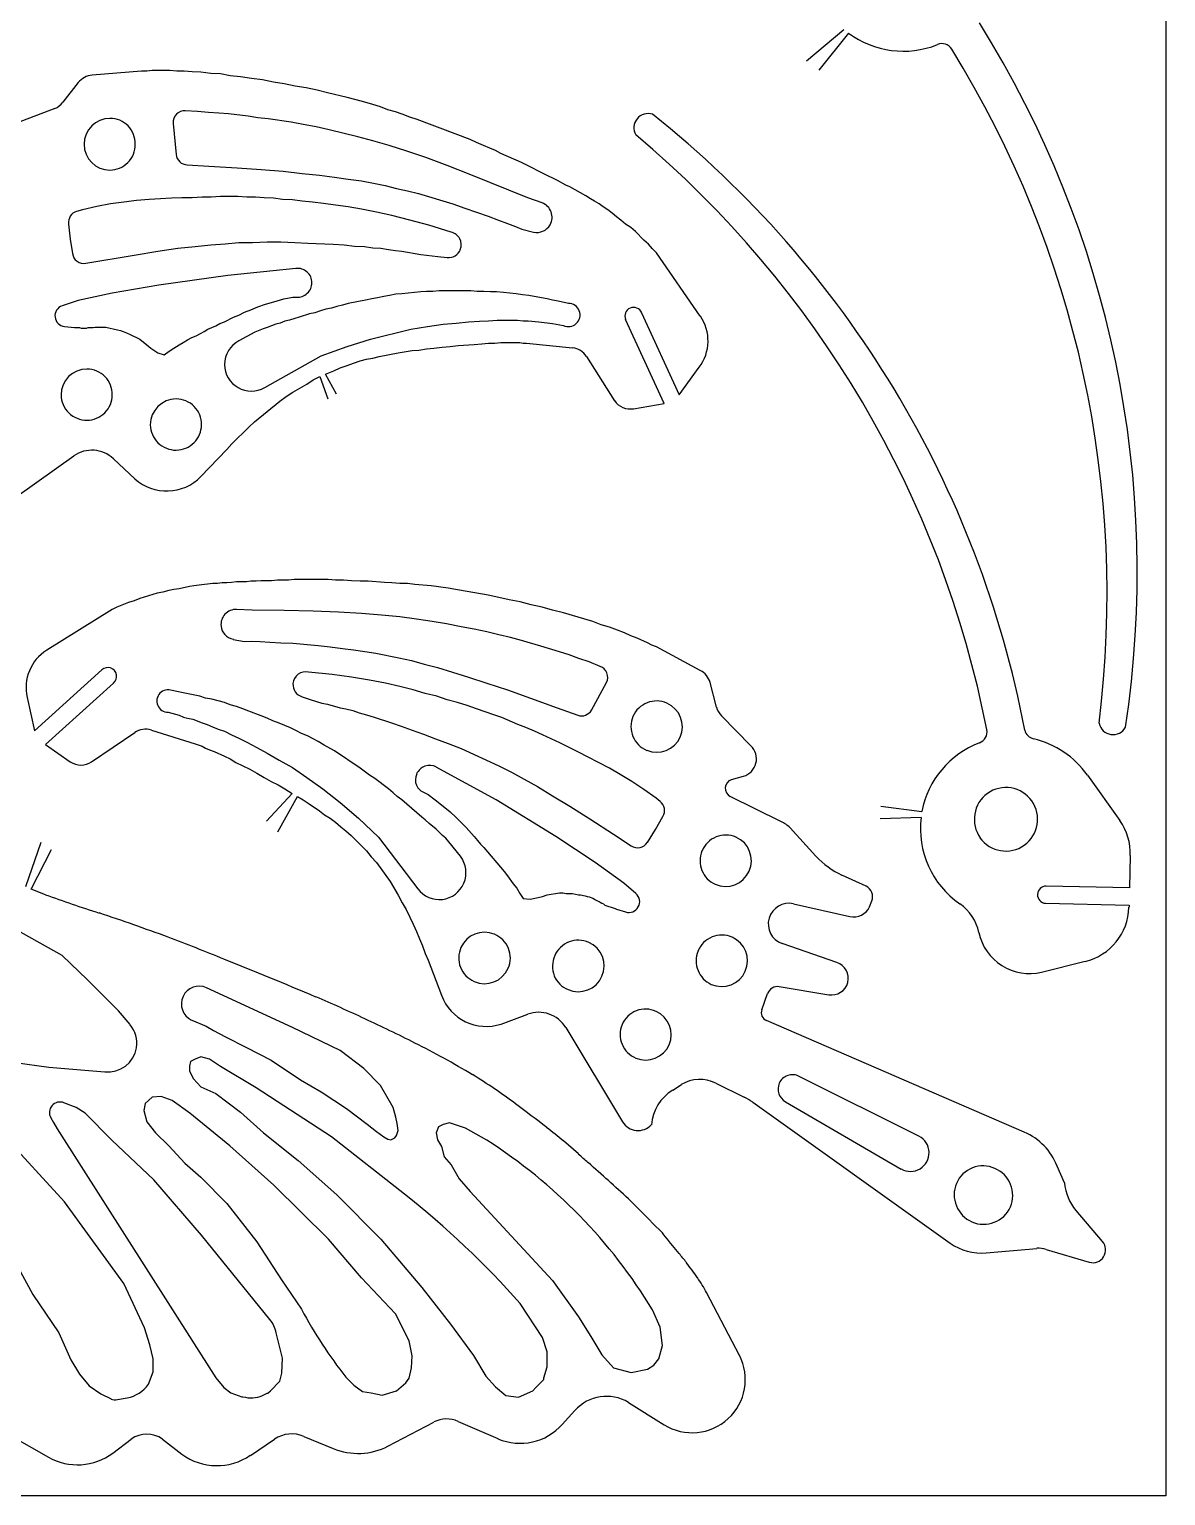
# Model space of a CAD drawing. Extents: x 106 to 274, y 170 to 453.
# Drawn here: x 162.5 to 274.4, y 170.4 to 314.9 of the extents above; entities that cross this region are included whole.
import ezdxf

# ---------------------------------------------------------------- set-up
doc = ezdxf.new("R2010")
doc.units = 0
doc.layers.add('CYAN', color=4, linetype='CONTINUOUS')

msp = doc.modelspace()

# ---------------------------------------------------------------- linework, layer by layer
at = {"layer": 'CYAN'}
for p, q in [((274.45, 452.96), (274.45, 170.42)), ((239.08, 311.82), (242.74, 314.91)), ((243.21, 314.54), (240.28, 310.88)), ((173.6, 310.79), (168.72, 310.39)), ((174.11, 310.79), (173.6, 310.79)), ((174.62, 310.85), (174.11, 310.79)), ((176.37, 310.85), (174.62, 310.85)), ((177.05, 310.79), (176.37, 310.85)), ((177.79, 310.79), (177.05, 310.79)), ((178.58, 310.73), (177.79, 310.79)), ((179.43, 310.68), (178.58, 310.73)), ((180.4, 310.56), (179.43, 310.68)), ((167.36, 309.66), (165.83, 307.73)), ((181.36, 310.51), (180.4, 310.56)), ((182.32, 310.34), (181.36, 310.51)), ((183.34, 310.22), (182.32, 310.34)), ((184.42, 310.05), (183.34, 310.22)), ((185.5, 309.94), (184.42, 310.05)), ((186.57, 309.71), (185.5, 309.94)), ((187.65, 309.54), (186.57, 309.71)), ((188.73, 309.32), (187.65, 309.54)), ((189.8, 309.15), (188.73, 309.32)), ((190.88, 308.92), (189.8, 309.15)), ((191.9, 308.64), (190.88, 308.92)), ((193.83, 308.18), (191.9, 308.64)), ((194.73, 307.96), (193.83, 308.18)), ((195.58, 307.73), (194.73, 307.96)), ((165.04, 307.11), (161.19, 305.63)), ((179.09, 306.82), (177.9, 306.88)), ((180.17, 306.71), (179.09, 306.82)), ((181.19, 306.65), (180.17, 306.71)), ((182.15, 306.6), (181.19, 306.65)), ((184.08, 306.37), (182.15, 306.6)), ((185.04, 306.2), (184.08, 306.37)), ((196.38, 307.5), (195.58, 307.73)), ((197.11, 307.28), (196.38, 307.5)), ((197.85, 306.99), (197.11, 307.28)), ((198.59, 306.77), (197.85, 306.99)), ((199.27, 306.54), (198.59, 306.77)), ((200, 306.26), (199.27, 306.54)), ((176.71, 305.63), (177, 302.57)), ((186.06, 306.09), (185.04, 306.2)), ((188.33, 305.75), (186.06, 306.09)), ((189.52, 305.52), (188.33, 305.75)), ((190.77, 305.29), (189.52, 305.52)), ((192.07, 305.01), (190.77, 305.29)), ((194.9, 304.33), (192.07, 305.01)), ((200.74, 306.03), (200, 306.26)), ((202.21, 305.46), (200.74, 306.03)), ((203.01, 305.18), (202.21, 305.46)), ((205.95, 304.05), (203.01, 305.18)), ((196.38, 303.93), (194.9, 304.33)), ((197.96, 303.48), (196.38, 303.93)), ((199.72, 302.91), (197.96, 303.48)), ((206.58, 303.76), (205.95, 304.05)), ((207.26, 303.48), (206.58, 303.76)), ((207.88, 303.2), (207.26, 303.48)), ((201.59, 302.29), (199.72, 302.91)), ((203.69, 301.5), (201.59, 302.29)), ((208.45, 302.97), (207.88, 303.2)), ((208.96, 302.69), (208.45, 302.97)), ((211, 301.78), (208.96, 302.69)), ((178.07, 301.55), (180.23, 301.44)), ((180.23, 301.44), (183, 301.27)), ((183, 301.27), (185.38, 301.1)), ((185.38, 301.1), (187.54, 300.93)), ((187.54, 300.93), (189.41, 300.7)), ((189.41, 300.7), (191.11, 300.53)), ((206.01, 300.59), (203.69, 301.5)), ((211.62, 298.32), (206.01, 300.59)), ((213.72, 300.42), (211, 301.78)), ((191.11, 300.53), (192.58, 300.36)), ((192.58, 300.36), (193.94, 300.14)), ((193.94, 300.14), (195.24, 299.97)), ((195.24, 299.97), (196.43, 299.74)), ((196.43, 299.74), (197.57, 299.51)), ((197.57, 299.51), (198.7, 299.23)), ((198.7, 299.23), (199.78, 299)), ((214.11, 300.25), (213.72, 300.42)), ((214.57, 300.02), (214.11, 300.25)), ((215.36, 299.57), (214.57, 300.02)), ((215.76, 299.4), (215.36, 299.57)), ((217.34, 298.49), (215.76, 299.4)), ((170.54, 297.7), (169.18, 297.47)), ((171.84, 297.87), (170.54, 297.7)), ((173.09, 298.04), (171.84, 297.87)), ((174.33, 298.15), (173.09, 298.04)), ((175.47, 298.21), (174.33, 298.15)), ((176.54, 298.27), (175.47, 298.21)), ((177.56, 298.32), (176.54, 298.27)), ((178.58, 298.32), (177.56, 298.32)), ((179.55, 298.38), (178.58, 298.32)), ((180.45, 298.38), (179.55, 298.38)), ((181.36, 298.44), (180.45, 298.38)), ((183.06, 298.44), (181.36, 298.44)), ((183.97, 298.38), (183.06, 298.44)), ((184.82, 298.38), (183.97, 298.38)), ((185.67, 298.32), (184.82, 298.38)), ((186.57, 298.27), (185.67, 298.32)), ((187.48, 298.15), (186.57, 298.27)), ((188.44, 298.1), (187.48, 298.15)), ((189.41, 297.98), (188.44, 298.1)), ((190.43, 297.87), (189.41, 297.98)), ((191.5, 297.76), (190.43, 297.87)), ((192.69, 297.59), (191.5, 297.76)), ((199.78, 299), (200.85, 298.72)), ((200.85, 298.72), (204.25, 297.7)), ((204.25, 297.7), (205.44, 297.3)), ((213.04, 297.81), (211.62, 298.32)), ((217.8, 298.21), (217.34, 298.49)), ((218.19, 297.98), (217.8, 298.21)), ((218.65, 297.7), (218.19, 297.98)), ((219.04, 297.42), (218.65, 297.7)), ((167.76, 297.13), (167.19, 296.96)), ((169.18, 297.47), (167.76, 297.13)), ((193.94, 297.42), (192.69, 297.59)), ((195.24, 297.19), (193.94, 297.42)), ((196.72, 296.91), (195.24, 297.19)), ((198.25, 296.57), (196.72, 296.91)), ((200, 296.11), (198.25, 296.57)), ((205.44, 297.3), (207.71, 296.51)), ((207.71, 296.51), (208.73, 296.11)), ((219.5, 297.13), (219.04, 297.42)), ((219.95, 296.79), (219.5, 297.13)), ((220.35, 296.45), (219.95, 296.79)), ((220.8, 296.11), (220.35, 296.45)), ((166.4, 295.72), (166.57, 294.24)), ((201.87, 295.6), (200, 296.11)), ((204.08, 294.92), (201.87, 295.6)), ((208.73, 296.11), (209.64, 295.77)), ((209.64, 295.77), (210.43, 295.49)), ((210.43, 295.49), (211.05, 295.21)), ((211.05, 295.21), (212.19, 294.92)), ((221.25, 295.72), (220.8, 296.11)), ((221.76, 295.38), (221.25, 295.72)), ((222.22, 294.98), (221.76, 295.38)), ((223.07, 294.13), (222.22, 294.98)), ((166.57, 294.24), (166.8, 292.83)), ((175.18, 293.05), (177.17, 293.34)), ((177.17, 293.34), (178.87, 293.51)), ((178.87, 293.51), (180.4, 293.68)), ((180.4, 293.68), (181.81, 293.79)), ((181.81, 293.79), (183.17, 293.9)), ((183.17, 293.9), (184.53, 293.9)), ((184.53, 293.9), (185.95, 293.96)), ((185.95, 293.96), (187.31, 293.96)), ((187.31, 293.96), (188.67, 293.9)), ((188.67, 293.9), (189.97, 293.85)), ((189.97, 293.85), (192.47, 293.73)), ((192.47, 293.73), (193.54, 293.68)), ((193.54, 293.68), (194.56, 293.56)), ((194.56, 293.56), (195.53, 293.51)), ((195.53, 293.51), (196.38, 293.39)), ((196.38, 293.39), (197.17, 293.34)), ((197.17, 293.34), (197.91, 293.22)), ((223.52, 293.73), (223.07, 294.13)), ((223.92, 293.28), (223.52, 293.73)), ((168.1, 291.86), (172.86, 292.66)), ((172.86, 292.66), (175.18, 293.05)), ((197.91, 293.22), (198.59, 293.11)), ((198.59, 293.11), (199.21, 293.05)), ((199.21, 293.05), (201.08, 292.71)), ((201.08, 292.71), (202.78, 292.54)), ((202.78, 292.54), (203.69, 292.43)), ((224.31, 292.88), (223.92, 293.28)), ((228.62, 286.65), (224.31, 292.88)), ((182.1, 290.67), (175.3, 289.71)), ((188.78, 291.35), (182.1, 290.67)), ((175.3, 289.71), (170.71, 288.92)), ((201.08, 289.03), (199.21, 288.86)), ((201.65, 289.09), (201.08, 289.03)), ((202.27, 289.09), (201.65, 289.09)), ((202.89, 289.14), (202.27, 289.09)), ((206.01, 289.14), (202.89, 289.14)), ((206.63, 289.09), (206.01, 289.14)), ((207.31, 289.09), (206.63, 289.09)), ((207.94, 289.03), (207.31, 289.09)), ((208.56, 289.03), (207.94, 289.03)), ((209.24, 288.97), (208.56, 289.03)), ((167.36, 288.18), (165.78, 287.67)), ((170.71, 288.92), (167.36, 288.18)), ((184.36, 287.27), (185.04, 287.56)), ((185.04, 287.56), (185.78, 287.84)), ((185.78, 287.84), (186.63, 288.07)), ((186.63, 288.07), (187.59, 288.35)), ((187.59, 288.35), (188.5, 288.52)), ((188.5, 288.52), (188.84, 288.52)), ((192.81, 287.61), (192.3, 287.44)), ((193.37, 287.73), (192.81, 287.61)), ((193.94, 287.9), (193.37, 287.73)), ((195.64, 288.24), (193.94, 287.9)), ((196.26, 288.35), (195.64, 288.24)), ((196.83, 288.46), (196.26, 288.35)), ((197.45, 288.58), (196.83, 288.46)), ((198.02, 288.69), (197.45, 288.58)), ((198.64, 288.8), (198.02, 288.69)), ((199.21, 288.86), (198.64, 288.8)), ((210.49, 288.86), (209.24, 288.97)), ((211.11, 288.75), (210.49, 288.86)), ((211.73, 288.69), (211.11, 288.75)), ((212.98, 288.46), (211.73, 288.69)), ((213.55, 288.35), (212.98, 288.46)), ((214.06, 288.24), (213.55, 288.35)), ((214.62, 288.12), (214.06, 288.24)), ((215.64, 287.9), (214.62, 288.12)), ((181.76, 286.08), (182.66, 286.54)), ((182.66, 286.54), (183.17, 286.76)), ((183.17, 286.76), (183.74, 287.05)), ((183.74, 287.05), (184.36, 287.27)), ((187.71, 286.14), (187.25, 285.97)), ((188.16, 286.25), (187.71, 286.14)), ((188.67, 286.42), (188.16, 286.25)), ((189.12, 286.54), (188.67, 286.42)), ((190.14, 286.88), (189.12, 286.54)), ((190.65, 286.99), (190.14, 286.88)), ((191.22, 287.16), (190.65, 286.99)), ((191.73, 287.33), (191.22, 287.16)), ((192.3, 287.44), (191.73, 287.33)), ((205.78, 286.08), (206.86, 286.14)), ((206.86, 286.14), (207.77, 286.2)), ((207.77, 286.2), (208.62, 286.25)), ((208.62, 286.25), (210.6, 286.25)), ((210.6, 286.25), (211.17, 286.2)), ((211.17, 286.2), (211.68, 286.2)), ((211.68, 286.2), (212.7, 286.08)), ((225.05, 278.04), (221.25, 286.31)), ((222.84, 286.99), (226.52, 278.89)), ((166, 285.63), (166.97, 285.52)), ((166.97, 285.52), (167.48, 285.52)), ((167.48, 285.52), (167.65, 285.46)), ((167.65, 285.46), (168.16, 285.46)), ((168.16, 285.46), (168.33, 285.52)), ((168.33, 285.52), (168.84, 285.52)), ((168.84, 285.52), (169.01, 285.57)), ((169.01, 285.57), (170.08, 285.57)), ((170.08, 285.57), (171.22, 285.29)), ((171.22, 285.29), (171.5, 285.23)), ((171.5, 285.23), (171.78, 285.12)), ((171.78, 285.12), (172.12, 285.01)), ((172.12, 285.01), (172.41, 284.89)), ((172.41, 284.89), (173.43, 284.38)), ((178.53, 284.55), (178.98, 284.72)), ((178.98, 284.72), (179.38, 284.95)), ((179.38, 284.95), (179.77, 285.12)), ((179.77, 285.12), (180.11, 285.35)), ((180.11, 285.35), (180.91, 285.69)), ((180.91, 285.69), (181.3, 285.91)), ((181.3, 285.91), (181.76, 286.08)), ((184.76, 285.06), (183.17, 284.21)), ((185.55, 285.4), (184.76, 285.06)), ((185.95, 285.52), (185.55, 285.4)), ((186.4, 285.69), (185.95, 285.52)), ((186.8, 285.86), (186.4, 285.69)), ((187.25, 285.97), (186.8, 285.86)), ((196.15, 284.38), (200.12, 285.35)), ((200.12, 285.35), (201.76, 285.63)), ((201.76, 285.63), (203.29, 285.86)), ((203.29, 285.86), (204.59, 285.97)), ((204.59, 285.97), (205.78, 286.08)), ((212.7, 286.08), (214.06, 285.91)), ((214.06, 285.91), (215.13, 285.74)), ((173.43, 284.38), (174.11, 283.82)), ((174.11, 283.82), (174.5, 283.48)), ((174.5, 283.48), (175.18, 283.02)), ((176.32, 283.19), (176.77, 283.48)), ((176.77, 283.48), (177.28, 283.82)), ((177.28, 283.82), (177.68, 284.04)), ((177.68, 284.04), (178.13, 284.33)), ((178.13, 284.33), (178.53, 284.55)), ((191.28, 282.74), (193.83, 283.65)), ((193.83, 283.65), (196.15, 284.38)), ((198.87, 283.02), (200.23, 283.25)), ((200.23, 283.25), (200.91, 283.31)), ((200.91, 283.31), (201.65, 283.42)), ((201.65, 283.42), (202.38, 283.48)), ((202.38, 283.48), (203.18, 283.59)), ((203.18, 283.59), (203.97, 283.65)), ((203.97, 283.65), (204.76, 283.76)), ((204.76, 283.76), (206.35, 283.87)), ((206.35, 283.87), (207.09, 283.93)), ((207.09, 283.93), (207.77, 283.99)), ((207.77, 283.99), (208.39, 283.99)), ((208.39, 283.99), (208.96, 284.04)), ((208.96, 284.04), (210.83, 284.04)), ((210.83, 284.04), (211.17, 283.99)), ((211.17, 283.99), (211.51, 283.99)), ((211.51, 283.99), (216.04, 283.53)), ((175.18, 283.02), (175.81, 282.85)), ((175.81, 282.85), (176.32, 283.19)), ((185.72, 279.62), (191.28, 282.74)), ((193.15, 281.55), (193.83, 281.78)), ((193.83, 281.78), (194.45, 282)), ((194.45, 282), (195.13, 282.23)), ((195.13, 282.23), (195.75, 282.4)), ((195.75, 282.4), (196.38, 282.51)), ((196.38, 282.51), (197, 282.68)), ((197, 282.68), (198.87, 283.02)), ((217.4, 282.68), (220.18, 278.32)), ((189.86, 279.96), (190.48, 280.36)), ((190.48, 280.36), (191.16, 280.7)), ((191.16, 280.7), (191.94, 278.5)), ((191.71, 280.93), (192.52, 281.27)), ((192.79, 278.95), (191.71, 280.93)), ((192.52, 281.27), (193.15, 281.55)), ((226.52, 278.89), (228.51, 281.61)), ((187.82, 278.72), (188.5, 279.17)), ((188.5, 279.17), (189.86, 279.96)), ((184.7, 276.22), (187.2, 278.26)), ((187.2, 278.26), (187.82, 278.72)), ((222.05, 277.53), (225.05, 278.04)), ((184.14, 275.71), (184.7, 276.22)), ((182.49, 274.07), (184.14, 275.71)), ((179.43, 270.84), (181.98, 273.5)), ((181.98, 273.5), (182.49, 274.07)), ((158.07, 266.59), (166.91, 272.88)), ((170.82, 272.6), (172.92, 270.61)), ((179.26, 260.13), (178.75, 260.07)), ((180.62, 260.3), (179.26, 260.13)), ((181.08, 260.3), (180.62, 260.3)), ((181.53, 260.36), (181.08, 260.3)), ((181.98, 260.36), (181.53, 260.36)), ((182.44, 260.41), (181.98, 260.36)), ((182.95, 260.47), (182.44, 260.41)), ((183.91, 260.47), (182.95, 260.47)), ((184.36, 260.53), (183.91, 260.47)), ((184.87, 260.53), (184.36, 260.53)), ((185.38, 260.58), (184.87, 260.53)), ((186.4, 260.58), (185.38, 260.58)), ((186.97, 260.64), (186.4, 260.58)), ((188.05, 260.64), (186.97, 260.64)), ((188.61, 260.7), (188.05, 260.64)), ((191.96, 260.7), (188.61, 260.7)), ((192.69, 260.64), (191.96, 260.7)), ((193.49, 260.64), (192.69, 260.64)), ((194.28, 260.58), (193.49, 260.64)), ((195.13, 260.53), (194.28, 260.58)), ((195.92, 260.53), (195.13, 260.53)), ((197.51, 260.41), (195.92, 260.53)), ((198.25, 260.36), (197.51, 260.41)), ((199.04, 260.3), (198.25, 260.36)), ((199.78, 260.3), (199.04, 260.3)), ((200.51, 260.19), (199.78, 260.3)), ((202.1, 260.07), (200.51, 260.19)), ((173.43, 258.83), (172.86, 258.6)), ((175.13, 259.34), (173.43, 258.83)), ((175.69, 259.45), (175.13, 259.34)), ((176.26, 259.62), (175.69, 259.45)), ((176.77, 259.73), (176.26, 259.62)), ((177.28, 259.79), (176.77, 259.73)), ((178.3, 260.02), (177.28, 259.79)), ((178.75, 260.07), (178.3, 260.02)), ((203.8, 259.85), (202.1, 260.07)), ((204.71, 259.68), (203.8, 259.85)), ((205.67, 259.51), (204.71, 259.68)), ((207.71, 259.17), (205.67, 259.51)), ((208.79, 258.94), (207.71, 259.17)), ((209.81, 258.71), (208.79, 258.94)), ((210.88, 258.49), (209.81, 258.71)), ((170.71, 257.75), (164.25, 253.73)), ((171.16, 257.98), (170.71, 257.75)), ((172.29, 258.43), (171.16, 257.98)), ((172.86, 258.6), (172.29, 258.43)), ((184.48, 257.69), (182.95, 257.75)), ((187.65, 257.64), (184.48, 257.69)), ((190.48, 257.58), (187.65, 257.64)), ((192.98, 257.47), (190.48, 257.58)), ((195.24, 257.35), (192.98, 257.47)), ((197.23, 257.18), (195.24, 257.35)), ((211.96, 258.2), (210.88, 258.49)), ((213.04, 257.98), (211.96, 258.2)), ((214.06, 257.69), (213.04, 257.98)), ((215.13, 257.41), (214.06, 257.69)), ((218.02, 256.56), (215.13, 257.41)), ((199.04, 257.01), (197.23, 257.18)), ((200.68, 256.79), (199.04, 257.01)), ((202.21, 256.56), (200.68, 256.79)), ((203.63, 256.33), (202.21, 256.56)), ((205.05, 256.05), (203.63, 256.33)), ((206.35, 255.82), (205.05, 256.05)), ((207.6, 255.54), (206.35, 255.82)), ((218.87, 256.22), (218.02, 256.56)), ((219.67, 255.99), (218.87, 256.22)), ((220.46, 255.71), (219.67, 255.99)), ((182.61, 254.8), (183.74, 254.58)), ((183.74, 254.58), (184.42, 254.63)), ((184.42, 254.63), (185.27, 254.58)), ((185.27, 254.58), (186.23, 254.52)), ((186.23, 254.52), (187.31, 254.46)), ((187.31, 254.46), (188.5, 254.41)), ((188.5, 254.41), (190.99, 254.18)), ((208.79, 255.26), (207.6, 255.54)), ((209.92, 254.97), (208.79, 255.26)), ((211, 254.69), (209.92, 254.97)), ((212.92, 254.12), (211, 254.69)), ((221.14, 255.43), (220.46, 255.71)), ((221.76, 255.14), (221.14, 255.43)), ((222.39, 254.92), (221.76, 255.14)), ((223.41, 254.46), (222.39, 254.92)), ((223.86, 254.24), (223.41, 254.46)), ((190.99, 254.18), (192.18, 254.07)), ((192.18, 254.07), (193.37, 253.9)), ((193.37, 253.9), (194.45, 253.78)), ((194.45, 253.78), (195.58, 253.61)), ((195.58, 253.61), (196.66, 253.44)), ((196.66, 253.44), (198.93, 252.99)), ((198.93, 252.99), (200.17, 252.71)), ((214.74, 253.56), (212.92, 254.12)), ((215.7, 253.27), (214.74, 253.56)), ((216.66, 252.93), (215.7, 253.27)), ((217.68, 252.59), (216.66, 252.93)), ((224.31, 254.07), (223.86, 254.24)), ((228.62, 251.74), (224.31, 254.07)), ((163.06, 245.79), (169.69, 251.8)), ((192.35, 251.35), (190.03, 251.57)), ((200.17, 252.71), (201.42, 252.37)), ((201.42, 252.37), (202.72, 252.03)), ((202.72, 252.03), (204.2, 251.57)), ((204.2, 251.57), (205.78, 251.06)), ((218.76, 252.14), (217.68, 252.59)), ((170.82, 250.5), (164.13, 244.43)), ((194.28, 251.06), (192.35, 251.35)), ((196.04, 250.78), (194.28, 251.06)), ((197.62, 250.5), (196.04, 250.78)), ((199.04, 250.16), (197.62, 250.5)), ((200.34, 249.82), (199.04, 250.16)), ((205.78, 251.06), (207.6, 250.5)), ((207.6, 250.5), (209.64, 249.82)), ((217.91, 247.83), (219.38, 250.55)), ((230.21, 248.12), (229.58, 250.55)), ((162.32, 249.08), (163.06, 245.79)), ((177.68, 249.53), (176.6, 249.76)), ((178.19, 249.42), (177.68, 249.53)), ((179.32, 249.19), (178.19, 249.42)), ((179.89, 249.02), (179.32, 249.19)), ((180.51, 248.91), (179.89, 249.02)), ((181.76, 248.57), (180.51, 248.91)), ((182.32, 248.34), (181.76, 248.57)), ((189.41, 249.14), (190.31, 248.85)), ((190.31, 248.85), (191.33, 248.51)), ((201.53, 249.48), (200.34, 249.82)), ((202.67, 249.19), (201.53, 249.48)), ((203.69, 248.85), (202.67, 249.19)), ((204.71, 248.57), (203.69, 248.85)), ((205.67, 248.29), (204.71, 248.57)), ((209.64, 249.82), (211.9, 249.02)), ((211.9, 249.02), (214.51, 248.06)), ((176.2, 247.61), (177.28, 247.32)), ((177.28, 247.32), (177.73, 247.15)), ((177.73, 247.15), (178.13, 247.04)), ((182.95, 248.17), (182.32, 248.34)), ((183.57, 247.95), (182.95, 248.17)), ((184.14, 247.72), (183.57, 247.95)), ((185.38, 247.27), (184.14, 247.72)), ((185.95, 247.04), (185.38, 247.27)), ((191.33, 248.51), (191.9, 248.4)), ((191.9, 248.4), (193.15, 248.06)), ((193.15, 248.06), (193.71, 247.95)), ((193.71, 247.95), (194.39, 247.78)), ((194.39, 247.78), (195.02, 247.55)), ((195.02, 247.55), (195.75, 247.38)), ((195.75, 247.38), (196.49, 247.15)), ((196.49, 247.15), (198.19, 246.59)), ((206.58, 247.95), (205.67, 248.29)), ((208.28, 247.38), (206.58, 247.95)), ((209.07, 247.1), (208.28, 247.38)), ((210.66, 246.42), (209.07, 247.1)), ((214.51, 248.06), (216.55, 247.32)), ((233.61, 244.32), (230.72, 247.27)), ((174.56, 245.85), (178.87, 244.49)), ((178.13, 247.04), (178.64, 246.93)), ((178.64, 246.93), (179.55, 246.59)), ((179.55, 246.59), (180.06, 246.42)), ((180.06, 246.42), (180.57, 246.19)), ((180.57, 246.19), (181.13, 245.96)), ((181.13, 245.96), (181.76, 245.74)), ((181.76, 245.74), (182.44, 245.4)), ((186.52, 246.76), (185.95, 247.04)), ((187.14, 246.53), (186.52, 246.76)), ((188.27, 246.08), (187.14, 246.53)), ((188.84, 245.79), (188.27, 246.08)), ((189.35, 245.51), (188.84, 245.79)), ((198.19, 246.59), (199.15, 246.25)), ((199.15, 246.25), (200.23, 245.85)), ((200.23, 245.85), (201.36, 245.45)), ((211.45, 246.13), (210.66, 246.42)), ((212.3, 245.74), (211.45, 246.13)), ((213.09, 245.4), (212.3, 245.74)), ((164.13, 244.43), (166.57, 242.73)), ((168.67, 242.73), (172.92, 245.62)), ((178.87, 244.49), (179.55, 244.26)), ((179.55, 244.26), (179.89, 244.09)), ((182.44, 245.4), (183.17, 245.06)), ((183.17, 245.06), (183.97, 244.66)), ((183.97, 244.66), (184.93, 244.15)), ((189.92, 245.28), (189.35, 245.51)), ((190.48, 245), (189.92, 245.28)), ((190.99, 244.72), (190.48, 245)), ((191.56, 244.38), (190.99, 244.72)), ((192.58, 243.81), (191.56, 244.38)), ((201.36, 245.45), (202.55, 245)), ((202.55, 245), (203.8, 244.55)), ((203.8, 244.55), (205.05, 244.04)), ((214.79, 244.6), (213.09, 245.4)), ((216.61, 243.7), (214.79, 244.6)), ((179.89, 244.09), (180.28, 243.92)), ((180.28, 243.92), (180.74, 243.75)), ((180.74, 243.75), (181.76, 243.3)), ((181.76, 243.3), (182.32, 243.02)), ((182.32, 243.02), (182.89, 242.68)), ((184.93, 244.15), (185.95, 243.58)), ((185.95, 243.58), (187.14, 242.9)), ((187.14, 242.9), (188.44, 242.17)), ((195.13, 242.11), (192.58, 243.81)), ((205.05, 244.04), (208.79, 242.34)), ((217.57, 243.19), (216.61, 243.7)), ((218.59, 242.68), (217.57, 243.19)), ((182.89, 242.68), (184.25, 242)), ((184.25, 242), (184.93, 241.6)), ((184.93, 241.6), (185.67, 241.2)), ((188.44, 242.17), (189.86, 241.2)), ((196.04, 241.43), (195.13, 242.11)), ((196.55, 241.09), (196.04, 241.43)), ((208.5, 238.99), (202.61, 242.22)), ((208.79, 242.34), (210.03, 241.71)), ((210.03, 241.71), (211.28, 241.03)), ((219.67, 242.11), (218.59, 242.68)), ((220.74, 241.49), (219.67, 242.11)), ((221.88, 240.81), (220.74, 241.49)), ((231.68, 240.98), (232.87, 241.32)), ((266.76, 241.43), (269.93, 236.95)), ((185.67, 241.2), (186.35, 240.81)), ((186.35, 240.81), (187.03, 240.47)), ((187.03, 240.47), (187.71, 240.07)), ((187.71, 240.07), (188.43, 239.61)), ((189.86, 241.2), (191.45, 240.07)), ((191.45, 240.07), (193.15, 238.71)), ((197.91, 240.07), (196.55, 241.09)), ((198.36, 239.67), (197.91, 240.07)), ((211.28, 241.03), (212.58, 240.3)), ((212.58, 240.3), (214.06, 239.39)), ((223.07, 240.01), (221.88, 240.81)), ((224.26, 239.16), (223.07, 240.01)), ((188.43, 239.61), (185.89, 236.9)), ((187.02, 235.82), (188.95, 239.33)), ((188.33, 239.67), (188.43, 239.62)), ((188.95, 239.33), (189.52, 238.99)), ((189.52, 238.99), (190.09, 238.6)), ((190.09, 238.6), (191.11, 237.92)), ((193.15, 238.71), (194.96, 237.18)), ((198.76, 239.33), (198.36, 239.67)), ((199.21, 238.99), (198.76, 239.33)), ((201.19, 237.29), (199.21, 238.99)), ((201.48, 239.67), (201.82, 239.5)), ((201.82, 239.5), (202.5, 238.99)), ((202.5, 238.99), (203.29, 238.37)), ((214.4, 235.37), (208.5, 238.99)), ((214.06, 239.39), (215.76, 238.37)), ((224.65, 238.82), (224.26, 239.16)), ((236.55, 236.84), (231.57, 239.33)), ((191.11, 237.92), (191.62, 237.52)), ((191.62, 237.52), (192.18, 237.18)), ((192.18, 237.18), (192.69, 236.78)), ((194.96, 237.18), (196.94, 235.31)), ((201.53, 237.01), (201.19, 237.29)), ((201.93, 236.67), (201.53, 237.01)), ((203.29, 238.37), (203.97, 237.8)), ((203.97, 237.8), (204.59, 237.24)), ((204.59, 237.24), (205.56, 236.27)), ((215.76, 238.37), (217.74, 237.12)), ((217.74, 237.12), (220.06, 235.59)), ((224.2, 236.05), (224.94, 237.35)), ((250.36, 237.25), (246.32, 237.13)), ((246.4, 238.38), (250.45, 237.85)), ((192.69, 236.78), (193.2, 236.33)), ((193.2, 236.33), (193.71, 235.93)), ((193.71, 235.93), (194.22, 235.48)), ((202.61, 236.1), (201.93, 236.67)), ((203.23, 235.48), (202.61, 236.1)), ((205.56, 236.27), (206.35, 235.37)), ((220.06, 235.59), (221.82, 234.46)), ((223.41, 234.8), (224.2, 236.05)), ((240.01, 233.44), (237.46, 236.22)), ((163.66, 234.78), (162.15, 230.41)), ((162.71, 230.2), (164.72, 234.1)), ((194.22, 235.48), (195.75, 233.95)), ((196.94, 235.31), (200.8, 230.21)), ((203.57, 235.2), (203.23, 235.48)), ((203.86, 234.86), (203.57, 235.2)), ((204.99, 233.44), (203.86, 234.86)), ((206.35, 235.37), (206.69, 234.97)), ((206.69, 234.97), (206.97, 234.63)), ((206.97, 234.63), (207.31, 234.29)), ((207.31, 234.29), (209.3, 231.91)), ((218.25, 232.82), (214.4, 235.37)), ((195.75, 233.95), (196.21, 233.38)), ((196.21, 233.38), (196.72, 232.82)), ((196.72, 232.82), (198.08, 230.95)), ((221.08, 230.78), (218.25, 232.82)), ((270.95, 233.5), (270.89, 230.32)), ((209.3, 231.91), (209.64, 231.51)), ((209.64, 231.51), (210.2, 230.72)), ((244.94, 230.49), (242.56, 231.57)), ((164.13, 229.64), (162.71, 230.2)), ((198.08, 230.95), (198.87, 229.59)), ((210.2, 230.72), (210.54, 230.27)), ((210.54, 230.27), (210.83, 229.76)), ((210.83, 229.76), (211.17, 229.25)), ((213.55, 229.64), (214.74, 229.81)), ((214.74, 229.81), (215.08, 229.81)), ((215.08, 229.81), (215.42, 229.76)), ((215.42, 229.76), (216.04, 229.76)), ((216.04, 229.76), (216.61, 229.64)), ((222.27, 229.76), (221.08, 230.78)), ((270.89, 230.32), (262.68, 230.49)), ((198.87, 229.59), (199.27, 228.85)), ((199.27, 228.85), (199.66, 228.17)), ((211.17, 229.25), (211.85, 229.19)), ((211.85, 229.19), (212.64, 229.36)), ((212.64, 229.36), (213.09, 229.47)), ((213.09, 229.47), (213.55, 229.64)), ((216.61, 229.64), (216.83, 229.64)), ((216.83, 229.64), (217.29, 229.53)), ((217.29, 229.53), (217.46, 229.47)), ((217.46, 229.47), (217.68, 229.42)), ((217.68, 229.42), (218.02, 229.3)), ((218.02, 229.3), (218.19, 229.19)), ((218.19, 229.19), (218.31, 229.13)), ((218.31, 229.13), (218.48, 229.02)), ((218.48, 229.02), (218.65, 228.96)), ((218.65, 228.96), (218.76, 228.91)), ((218.76, 228.91), (218.93, 228.79)), ((218.93, 228.79), (219.1, 228.74)), ((219.1, 228.74), (219.21, 228.62)), ((219.21, 228.62), (220.23, 228.28)), ((237.8, 228.74), (243.35, 227.49)), ((245.28, 228.45), (245.51, 229.02)), ((262.62, 228.79), (270.84, 228.62)), ((270.84, 228.62), (270.84, 228.4)), ((199.66, 228.17), (200, 227.43)), ((200, 227.43), (200.34, 226.75)), ((220.23, 228.28), (220.35, 228.23)), ((220.35, 228.23), (221.25, 227.94)), ((165.78, 223.64), (161.13, 226.24)), ((200.34, 226.75), (200.68, 226.02)), ((200.68, 226.02), (200.97, 225.28)), ((200.97, 225.28), (201.25, 224.6)), ((201.25, 224.6), (201.53, 223.86)), ((242.05, 222.96), (236.67, 224.83)), ((168.27, 221.26), (165.78, 223.64)), ((201.53, 223.86), (201.82, 223.18)), ((201.82, 223.18), (203.12, 219.73)), ((266.53, 223.07), (262.22, 221.99)), ((171.33, 218.2), (168.27, 221.26)), ((188.44, 216.55), (180, 220.46)), ((234.68, 218.31), (235.25, 219.9)), ((236.38, 220.58), (241.26, 219.78)), ((172.46, 216.84), (171.33, 218.2)), ((178.53, 217.29), (179.94, 216.67)), ((209.01, 216.89), (211.62, 217.86)), ((260.52, 206.24), (235.14, 217.23)), ((179.94, 216.67), (180.68, 216.27)), ((180.68, 216.27), (181.87, 215.65)), ((181.87, 215.65), (183.91, 214.57)), ((193.15, 214.29), (188.44, 216.55)), ((215.36, 216.55), (220.97, 207.26)), ((183.91, 214.57), (186.35, 213.32)), ((195.47, 212.53), (193.15, 214.29)), ((161.13, 213.1), (164.47, 212.64)), ((164.47, 212.64), (169.97, 212.19)), ((178.41, 213.21), (178.3, 212.76)), ((178.3, 212.76), (178.3, 212.25)), ((178.87, 213.44), (178.41, 213.21)), ((179.43, 213.66), (178.87, 213.44)), ((180.28, 213.44), (179.43, 213.66)), ((181.36, 212.7), (180.28, 213.44)), ((184.87, 210.6), (181.36, 212.7)), ((186.35, 213.32), (189.24, 211.4)), ((197.11, 210.83), (195.47, 212.53)), ((178.3, 212.25), (178.7, 211.51)), ((178.7, 211.51), (179.43, 210.72)), ((189.24, 211.4), (191.28, 210.21)), ((230.15, 211.06), (232.93, 209.7)), ((250.15, 205.84), (238.37, 211.74)), ((174.62, 209.7), (173.94, 209.07)), ((175.52, 209.75), (174.62, 209.7)), ((176.6, 209.36), (175.52, 209.75)), ((179.43, 210.72), (180.91, 210.04)), ((180.91, 210.04), (183.34, 208.22)), ((192.3, 205.79), (184.87, 210.6)), ((191.28, 210.21), (193.77, 208.56)), ((198.36, 208.68), (197.11, 210.83)), ((225.9, 210.38), (226.75, 210.94)), ((167.14, 208.68), (165.95, 209.13)), ((168.04, 208.11), (167.14, 208.68)), ((170.65, 205.45), (168.04, 208.11)), ((173.94, 209.07), (173.82, 208.39)), ((173.82, 208.39), (174.11, 207.26)), ((178.36, 208.11), (176.6, 209.36)), ((182.27, 204.88), (178.36, 208.11)), ((183.34, 208.22), (185.61, 206.18)), ((193.77, 208.56), (195.81, 207.03)), ((198.64, 207.71), (198.36, 208.68)), ((233.78, 209.19), (253.21, 195.3)), ((237.01, 209.24), (248.4, 202.61)), ((164.64, 207.66), (164.93, 207.2)), ((164.93, 207.2), (165.27, 206.58)), ((174.11, 207.26), (174.96, 206.18)), ((195.81, 207.03), (196.72, 206.3)), ((198.76, 207.09), (198.64, 207.71)), ((198.87, 206.41), (198.76, 207.09)), ((202.84, 206.75), (202.61, 206.18)), ((203.29, 206.98), (202.84, 206.75)), ((203.91, 207.15), (203.29, 206.98)), ((205.5, 206.64), (203.91, 207.15)), ((207.6, 205.45), (205.5, 206.64)), ((166, 199.38), (159.94, 206.01)), ((165.27, 206.58), (180.91, 182.04)), ((174.79, 201.54), (170.65, 205.45)), ((174.96, 206.18), (176.26, 204.88)), ((185.61, 206.18), (189.01, 203.46)), ((199.49, 200.12), (192.3, 205.79)), ((196.72, 206.3), (197.45, 205.79)), ((197.45, 205.79), (197.85, 205.56)), ((197.85, 205.56), (198.13, 205.5)), ((198.13, 205.5), (198.53, 205.67)), ((198.53, 205.67), (198.7, 205.9)), ((198.7, 205.9), (198.87, 206.41)), ((202.61, 206.18), (202.72, 205.5)), ((202.72, 205.5), (203.12, 204.82)), ((216.61, 204.09), (215.13, 205.39)), ((176.26, 204.88), (177.85, 203.18)), ((186.63, 201.03), (182.27, 204.88)), ((203.12, 204.82), (203.4, 203.8)), ((203.4, 203.8), (204.08, 203.01)), ((177.85, 203.18), (179.43, 201.82)), ((189.01, 203.46), (192.81, 200.06)), ((204.08, 203.01), (204.88, 201.65)), ((264.49, 201.25), (263.75, 202.9)), ((179.49, 196.1), (174.79, 201.54)), ((179.43, 201.82), (181.98, 199.21)), ((192.01, 195.7), (186.63, 201.03)), ((204.88, 201.65), (205.95, 200.4)), ((192.81, 200.06), (197.17, 195.7)), ((205.95, 200.4), (214.06, 191.62)), ((171.84, 191.34), (166, 199.38)), ((181.98, 199.21), (184.93, 195.42)), ((268.23, 195.47), (265.62, 198.53)), ((224.88, 196.32), (223.92, 197.29)), ((186.23, 187.77), (179.49, 196.1)), ((184.93, 195.42), (187.37, 191.68)), ((195.24, 191.9), (192.01, 195.7)), ((197.17, 195.7), (201.19, 190.94)), ((225.56, 195.47), (225.5, 195.53)), ((226.52, 194.28), (225.56, 195.47)), ((160.62, 194.4), (162.89, 190.26)), ((256.78, 194.34), (261.77, 194.79)), ((262.68, 194.68), (266.93, 193.43)), ((173.88, 186.97), (171.84, 191.34)), ((187.37, 191.68), (189.35, 188.79)), ((198.59, 188.33), (195.24, 191.9)), ((201.19, 190.94), (204.03, 187.31)), ((214.06, 191.62), (216.61, 188.05)), ((162.89, 190.26), (165.44, 186.46)), ((213.09, 186.01), (210.88, 189.35)), ((232.47, 184.25), (229.24, 190.43)), ((199.95, 185.67), (198.59, 188.33)), ((216.61, 188.05), (217.85, 186.12)), ((224.65, 187.03), (223.92, 188.73)), ((165.44, 186.46), (166.63, 183.8)), ((174.39, 185.27), (173.88, 186.97)), ((187.48, 183.97), (186.86, 186.46)), ((204.03, 187.31), (206.29, 184.25)), ((224.88, 185.22), (224.65, 187.03)), ((174.73, 183.91), (174.39, 185.27)), ((200.23, 184.2), (199.95, 185.67)), ((213.55, 184.59), (213.09, 186.01)), ((217.85, 186.12), (218.93, 184.31)), ((224.54, 183.91), (224.88, 185.22)), ((166.63, 183.8), (167.48, 182.38)), ((174.73, 182.61), (174.73, 183.91)), ((187.42, 182.5), (187.48, 183.97)), ((200.17, 183.01), (200.23, 184.2)), ((206.29, 184.25), (207.48, 182.21)), ((213.55, 183.12), (213.55, 184.59)), ((218.93, 184.31), (220.06, 183.01)), ((224.03, 183.29), (224.54, 183.91)), ((167.48, 182.38), (168.44, 181.25)), ((174.28, 181.42), (174.73, 182.61)), ((187.2, 181.7), (187.42, 182.5)), ((193.71, 182.1), (194.51, 181.31)), ((199.95, 181.99), (200.17, 183.01)), ((207.48, 182.21), (208.45, 181.14)), ((213.21, 182.04), (213.55, 183.12)), ((220.06, 183.01), (221.82, 182.55)), ((221.82, 182.55), (223.41, 182.89)), ((223.41, 182.89), (224.03, 183.29)), ((168.44, 181.25), (169.57, 180.46)), ((180.91, 182.04), (181.7, 181.08)), ((181.7, 181.08), (182.38, 180.57)), ((186.01, 180.51), (186.29, 180.74)), ((186.29, 180.74), (187.2, 181.7)), ((194.51, 181.31), (195.36, 180.68)), ((195.36, 180.68), (196.21, 180.57)), ((197.28, 180.34), (198.7, 180.74)), ((198.7, 180.74), (199.61, 181.53)), ((199.61, 181.53), (199.95, 181.99)), ((208.45, 181.14), (209.47, 180.29)), ((210.71, 180.12), (212.13, 180.74)), ((212.13, 180.74), (212.41, 181.08)), ((212.41, 181.08), (213.21, 181.87)), ((213.21, 181.87), (213.21, 182.04)), ((169.57, 180.46), (170.59, 179.95)), ((171.22, 179.89), (172.18, 180.06)), ((182.38, 180.57), (183.46, 180.17)), ((183.46, 180.17), (183.57, 180.17)), ((185.5, 180.29), (185.95, 180.51)), ((185.95, 180.51), (186.01, 180.51)), ((196.21, 180.57), (197.28, 180.34)), ((209.47, 180.29), (210.71, 180.12)), ((221.54, 179.61), (225.05, 177.4)), ((204.76, 177.74), (208.67, 176.04)), ((215.02, 177.45), (216.27, 178.81)), ((197.85, 175.3), (202.38, 177.68)), ((160.85, 176.26), (164.42, 174.22)), ((170.76, 174.62), (172.58, 175.98)), ((175.64, 175.98), (177.56, 174.51)), ((184.31, 174.39), (186.69, 175.98)), ((189.58, 176.26), (192.47, 175.07)), ((274.45, 170.42), (106.33, 170.42))]:
    msp.add_line(p, q, dxfattribs=at)
for centre, radius, start, end in [((169.69, 261.43), 101.96, 351.3711, 32.0571), ((248.61, 321.85), 9.09, 233.5543, 291.6388), ((252.42, 312.38), 1.12, 30.5068, 114.0038), ((166.68, 259.22), 102, 352.8559, 31.7873), ((168.85, 308.53), 1.87, 93.9594, 142.9265), ((164.3, 308.86), 1.9, 292.7971, 323.5173), ((177.84, 305.75), 1.14, 87.0455, 185.6189), ((223.48, 305.21), 1.4, 72.0457, 210.2476), ((160.4, 226.75), 101.99, 10.7952, 51.4779), ((170.48, 303.59), 2.55, 90, 180), ((170.48, 303.65), 2.49, 358.7053, 90.0072), ((170.48, 303.59), 2.55, 180, 270), ((170.48, 303.55), 2.49, 314.7391, 1.042), ((156.72, 226.34), 102.01, 11.0606, 50.0157), ((178.13, 302.69), 1.14, 185.8344, 267.2619), ((170.44, 303.6), 2.56, 270.8865, 314.6155), ((212.52, 296.4), 1.5, 330.386, 70.0638), ((167.53, 295.88), 1.14, 107.0225, 188.0351), ((203.84, 293.7), 1.24, 337.3079, 78.8371), ((212.51, 296.39), 1.5, 257.3843, 330.9068), ((167.88, 292.93), 1.09, 185.5876, 281.474), ((203.83, 293.66), 1.24, 263.33, 339.3274), ((188.95, 289.94), 1.42, 359.8177, 96.6617), ((188.95, 289.94), 1.42, 265.5103, 0.0845), ((166.11, 286.68), 1.05, 108.7209, 263.9594), ((215.64, 286.76), 1.14, 243.3931, 89.9579), ((222.05, 286.65), 0.863, 23.1986, 203.1986), ((225.05, 284.21), 4.33, 323.0451, 34.3802), ((184.41, 281.87), 2.65, 117.7332, 179.5207), ((215.82, 281.66), 1.88, 32.8178, 83.1714), ((184.4, 281.9), 2.64, 180.3028, 300.2074), ((168.21, 278.89), 2.55, 90, 180), ((168.21, 278.94), 2.49, 358.7053, 90.0072), ((168.18, 278.92), 2.52, 180.6365, 270.651), ((168.22, 278.9), 2.49, 314.7486, 359.7495), ((177, 275.94), 2.55, 90, 180), ((177, 276), 2.49, 358.7053, 90.0072), ((221.71, 279.34), 1.84, 213.5463, 280.4763), ((168.2, 278.88), 2.49, 270.2505, 315.2514), ((176.97, 275.97), 2.52, 180.6365, 270.651), ((177, 275.95), 2.49, 314.7486, 359.7495), ((168.69, 270.33), 3.11, 46.8069, 124.9039), ((176.99, 275.94), 2.49, 270.2505, 315.2514), ((176.06, 274.13), 4.71, 228.2178, 315.7664), ((182.89, 256.27), 1.48, 87.6527, 186.4381), ((182.9, 256.27), 1.49, 186.1286, 258.6663), ((166.52, 250.06), 4.31, 121.8136, 193.1452), ((170.27, 251.16), 0.864, 309.7758, 132.2424), ((189.76, 250.34), 1.27, 77.7184, 175.3393), ((218.36, 251.07), 1.14, 333.2772, 69.6183), ((227.72, 250.03), 1.93, 15.6536, 62.3284), ((189.74, 250.34), 1.24, 175.1977, 254.4513), ((176.2, 248.72), 1.11, 68.9406, 270.1845), ((224.31, 246.19), 2.54, 66.2974, 156.2974), ((216.92, 248.39), 1.13, 250.6645, 330.4475), ((224.31, 246.22), 2.53, 156.8858, 203.1142), ((224.31, 246.19), 2.54, 336.2974, 66.2974), ((232.02, 248.63), 1.88, 195.7086, 226.2189), ((173.96, 244.1), 1.85, 71.2347, 124.4719), ((255.71, 245.69), 1.15, 289.9807, 11.0675), ((261.68, 246.11), 1.13, 192.9946, 257.0054), ((269.27, 246.81), 1.4, 191.5343, 331.1606), ((224.31, 246.19), 2.52, 202.5206, 247.4794), ((224.33, 246.2), 2.53, 247.2208, 336.041), ((232.36, 243.03), 1.79, 286.4294, 46.0074), ((259.33, 236.16), 9.04, 110.9367, 169.2391), ((259.35, 236.15), 9.09, 35.5267, 76.8123), ((167.62, 244.26), 1.85, 235.5816, 304.4184), ((201.93, 240.97), 1.37, 155.3555, 250.622), ((201.97, 240.97), 1.41, 62.9017, 155.9784), ((231.96, 240.13), 0.891, 108.5542, 243.5554), ((258.71, 237.07), 3.13, 35.4171, 125.4171), ((223.97, 237.93), 1.13, 329.0846, 52.6865), ((258.7, 237.11), 3.09, 125.7972, 171.3436), ((258.71, 237.07), 3.13, 305.4171, 35.4171), ((259.33, 236.16), 9.04, 173.0766, 235.2319), ((258.71, 237.03), 3.1, 169.8529, 214.9086), ((231.13, 232.99), 2.53, 66.5434, 157.7276), ((235.35, 234.13), 2.97, 44.806, 66.1769), ((265.29, 233.71), 5.67, 357.8929, 34.9879), ((222.45, 235.37), 1.11, 235.07, 329.1195), ((231.11, 232.99), 2.54, 336.2974, 66.2974), ((258.71, 237.07), 3.13, 215.4171, 305.4171), ((202.89, 231.82), 2.65, 336.8717, 37.6783), ((231.11, 232.99), 2.52, 157.4794, 202.5206), ((245.99, 238.92), 8.11, 222.4996, 244.9928), ((231.13, 232.97), 2.53, 201.89, 245.6723), ((231.11, 232.99), 2.54, 246.2974, 336.2974), ((202.9, 231.8), 2.64, 217.0405, 337.2096), ((221.59, 228.95), 1.06, 251.7231, 49.5614), ((244.44, 229.46), 1.15, 337.8943, 64.1807), ((262.68, 229.64), 0.851, 89.9979, 266.1838), ((213.59, 364.8), 143.92, 249.9029, 252.1218), ((237.35, 226.75), 2.04, 77.118, 250.553), ((243.74, 229.13), 1.68, 256.7595, 336.3706), ((251.58, 224.99), 4.56, 11.587, 55.2626), ((265.17, 228.57), 5.67, 283.8518, 358.2364), ((93.41, -0.19), 240.36, 69.8512, 71.5687), ((112.46, 54.65), 182.3, 67.6794, 69.5348), ((207.35, 223.41), 2.53, 67.2208, 156.041), ((207.38, 223.4), 2.53, 336.5434, 67.7276), ((230.73, 223.13), 2.53, 66.5434, 157.7276), ((230.72, 223.13), 2.54, 336.2974, 66.2974), ((261.05, 226.97), 5.11, 192.0456, 283.2845), ((207.37, 223.4), 2.54, 156.0363, 200.5944), ((216.61, 222.62), 2.54, 66.2974, 156.2974), ((216.61, 222.62), 2.54, 336.2974, 66.2974), ((230.72, 223.13), 2.52, 157.4794, 202.5206), ((-4.77, -241.6), 500.9, 67.0229, 68.1448), ((216.61, 222.58), 2.55, 155.5033, 201.2235), ((241.55, 221.4), 1.64, 259.8098, 72.1177), ((207.36, 223.42), 2.54, 201.1089, 246.5528), ((207.37, 223.41), 2.54, 246.2974, 336.2974), ((216.61, 222.67), 2.59, 203.1986, 246.8014), ((216.61, 222.62), 2.54, 246.2974, 336.2974), ((230.74, 223.11), 2.53, 201.89, 245.6723), ((230.72, 223.13), 2.54, 246.2974, 336.2974), ((179.26, 218.88), 1.75, 65.0952, 245.0952), ((207.54, 221.37), 4.71, 200.4121, 288.2343), ((236.22, 219.56), 1.03, 80.9501, 160.9774), ((125.73, 67.63), 165.27, 64.9979, 66.8272), ((223.22, 215.87), 2.5, 65.4418, 157.1529), ((235.48, 218.01), 0.853, 159.597, 246.0703), ((170.26, 215.01), 2.86, 351.146, 39.6065), ((120.25, 55.06), 178.97, 63.3543, 65.107), ((212.71, 214.96), 3.09, 30.9625, 110.6121), ((223.24, 215.87), 2.52, 157.4794, 202.5206), ((223.23, 215.83), 2.53, 337.2208, 66.041), ((170.27, 215.03), 2.86, 264.0556, 350.6777), ((163.22, 140.51), 83.32, 58.9652, 63.4133), ((223.24, 215.87), 2.52, 202.5206, 247.4794), ((223.25, 215.88), 2.53, 247.2208, 336.041), ((178.9, 167.22), 52.36, 52.9713, 58.5973), ((228.55, 207.94), 3.5, 62.8575, 120.9608), ((237.69, 210.49), 1.42, 156.5263, 241.4145), ((237.7, 210.44), 1.46, 62.924, 154.9252), ((228.27, 206.57), 4.49, 121.9119, 174.7666), ((230.21, 204.2), 6.13, 54.4008, 63.6717), ((165.55, 208.17), 1.04, 67.6346, 209.3725), ((109.55, 72.97), 169.37, 52.1422, 53.442), ((184.03, 167.87), 48.73, 50.3489, 52.815), ((222.49, 208.17), 1.77, 210.8128, 317.766), ((179.67, 161.86), 51.77, 31.271, 57.3532), ((249.31, 204.21), 1.84, 240.2626, 62.6575), ((258.16, 200.73), 6, 21.2173, 66.8072), ((131.02, 106.12), 130.08, 48.2934, 48.8593), ((79.91, 46.29), 208.77, 47.2805, 48.7451), ((256.46, 200.07), 2.85, 65.6887, 156.7297), ((256.5, 200.01), 2.89, 336.9487, 66.9487), ((256.5, 200.09), 2.88, 157.4667, 202.5333), ((269.18, 201.61), 4.71, 184.3862, 220.8535), ((144.98, 131.04), 88, 41.5021, 51.7208), ((163.85, 139.6), 83.28, 43.8421, 46.1579), ((256.52, 200.04), 2.88, 201.4877, 246.429), ((256.51, 200.07), 2.91, 246.7204, 335.698), ((184.14, 163.68), 52.21, 37.6036, 38.7109), ((256.29, 199.61), 5.29, 234.4376, 275.3603), ((267.28, 194.64), 1.26, 253.7356, 41.1163), ((204.65, 175.76), 28.67, 37.9263, 40.2614), ((261.93, 192.42), 2.38, 71.83, 93.92), ((174.61, 153.77), 65.88, 35.3647, 36.9517), ((212.3, 181.02), 19.38, 29.0493, 34.1657), ((228.28, 209.42), 44.06, 207.9271, 218.3252), ((183.56, 185.69), 3.39, 13.2393, 37.8807), ((227.81, 181.86), 5.24, 238.2619, 27.1932), ((171.47, 183.44), 3.46, 281.7751, 324.1637), ((171, 181.02), 1.15, 249.0355, 280.5756), ((184.38, 182.9), 2.84, 253.4867, 293.2462), ((219.38, 176.04), 4.17, 58.8613, 138.2605), ((203.63, 175.19), 2.79, 66.1001, 116.6277), ((174.11, 173.94), 2.55, 53.1301, 126.8699), ((188.38, 173.54), 2.97, 66.3334, 124.8653), ((210.87, 181.13), 5.55, 246.7095, 318.4564), ((194.92, 180.91), 6.33, 247.2258, 297.5962), ((167.29, 179.21), 5.75, 240.0376, 307.1151), ((181.01, 179.21), 5.83, 233.7264, 304.3479)]:
    msp.add_arc(centre, radius, start, end, dxfattribs=at)

doc.saveas('drawing.dxf')
